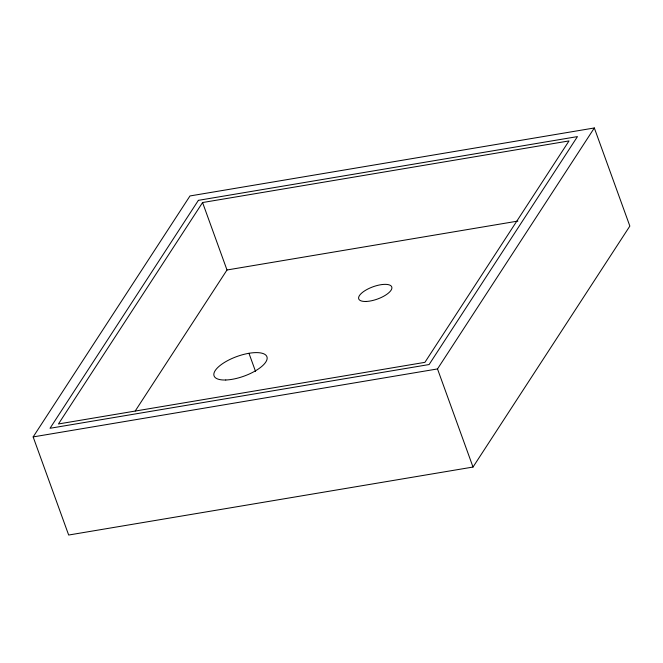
<?xml version="1.0" encoding="UTF-8"?>
<svg xmlns="http://www.w3.org/2000/svg" width="663" height="663" viewBox="0 0 663 663"><rect width="100%" height="100%" fill="white"/><g stroke="black" fill="none" stroke-linecap="round" stroke-linejoin="round"><path stroke-width="0.99" d="M33.15 436.917L189.983 195.95L594.33 127.967L629.85 226.083L473.017 467.05L68.67 535.033L33.15 436.917L437.505 368.935L594.33 127.967M202.571 202.538L58.46 423.964L424.908 362.346L569.02 140.921L202.571 202.538L226.995 269.99L135.235 410.977M226.995 269.99L517.902 221.077M437.505 368.935L473.017 467.05M248.973 353.296L255.57 371.495M198.378 200.342L50.023 428.281L429.11 364.542L577.456 136.603L198.378 200.342M366.042 301.466A17.561 6.522 -19.9 0 0 391.874 288.239A17.561 6.522 -19.9 0 0 367.824 289.035A17.561 6.522 -19.9 0 0 366.042 301.466M225.768 379.998A28.095 10.434 -19.9 0 0 267.106 358.84A28.095 10.434 -19.9 0 0 228.619 360.108A28.095 10.434 -19.9 0 0 225.768 379.998"/></g></svg>
